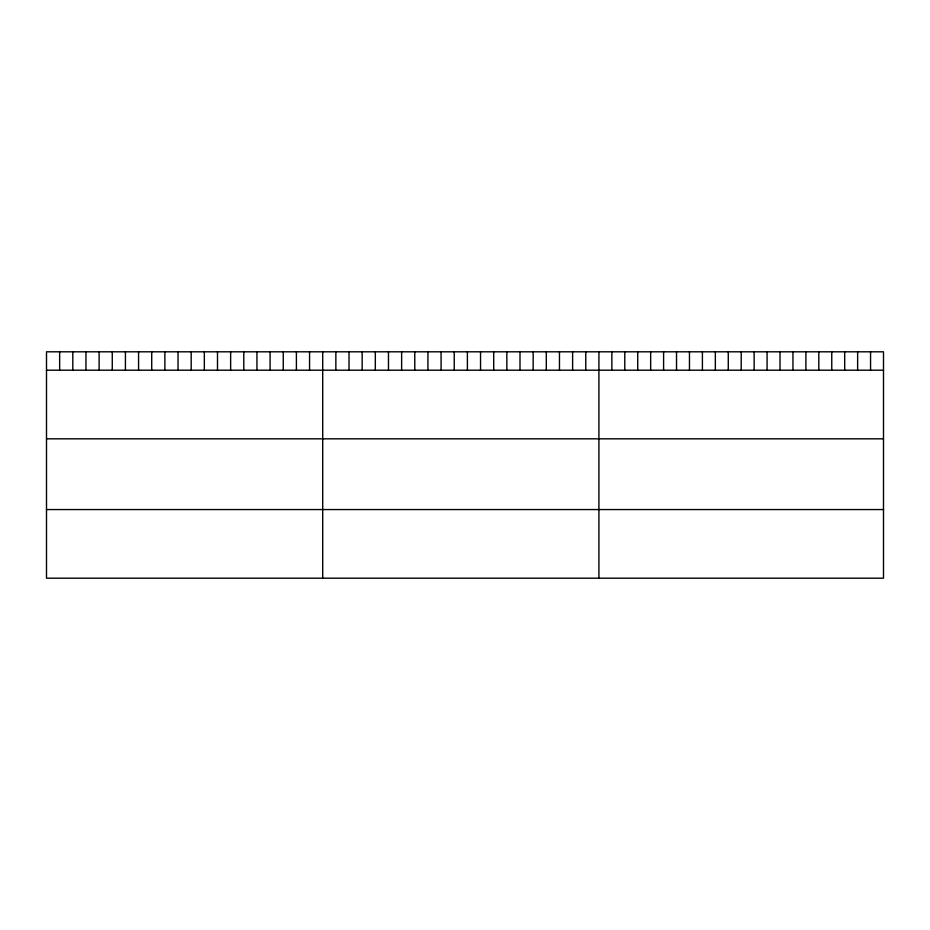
<?xml version="1.0" encoding="UTF-8"?>
<svg xmlns="http://www.w3.org/2000/svg" width="930" height="930" viewBox="0 0 930 930"><rect width="100%" height="100%" fill="white"/><g stroke="black" fill="none" stroke-linecap="round" stroke-linejoin="round"><path stroke-width="1.4" d="M883.5 370.198L883.5 578.193L46.5 578.193L46.5 351.807L883.5 351.807L883.5 370.198L46.5 370.198M46.5 438.832L883.5 438.832M46.5 509.559L883.5 509.559M870.561 351.807L870.561 370.198M857.634 351.807L857.634 370.198M844.696 351.807L844.696 370.198M831.757 351.807L831.757 370.198M818.819 351.807L818.819 370.198M805.892 351.807L805.892 370.198M792.953 351.807L792.953 370.198M780.014 351.807L780.014 370.198M767.076 351.807L767.076 370.198M754.149 351.807L754.149 370.198M741.21 351.807L741.21 370.198M728.271 351.807L728.271 370.198M715.344 351.807L715.344 370.198M702.406 351.807L702.406 370.198M689.467 351.807L689.467 370.198M676.529 351.807L676.529 370.198M663.602 351.807L663.602 370.198M650.663 351.807L650.663 370.198M637.724 351.807L637.724 370.198M624.786 351.807L624.786 370.198M611.859 351.807L611.859 370.198M598.92 351.807L598.92 578.193M585.772 351.807L585.772 370.198M572.613 351.807L572.613 370.198M559.465 351.807L559.465 370.198M546.305 351.807L546.305 370.198M533.157 351.807L533.157 370.198M519.998 351.807L519.998 370.198M506.85 351.807L506.85 370.198M493.702 351.807L493.702 370.198M480.543 351.807L480.543 370.198M467.395 351.807L467.395 370.198M454.235 351.807L454.235 370.198M441.087 351.807L441.087 370.198M427.928 351.807L427.928 370.198M414.78 351.807L414.78 370.198M401.632 351.807L401.632 370.198M388.473 351.807L388.473 370.198M375.325 351.807L375.325 370.198M362.165 351.807L362.165 370.198M349.017 351.807L349.017 370.198M335.858 351.807L335.858 370.198M322.71 351.807L322.71 578.193M309.562 351.807L309.562 370.198M296.403 351.807L296.403 370.198M283.255 351.807L283.255 370.198M270.095 351.807L270.095 370.198M256.947 351.807L256.947 370.198M243.788 351.807L243.788 370.198M230.64 351.807L230.64 370.198M217.492 351.807L217.492 370.198M204.333 351.807L204.333 370.198M191.185 351.807L191.185 370.198M178.025 351.807L178.025 370.198M164.877 351.807L164.877 370.198M151.718 351.807L151.718 370.198M138.57 351.807L138.57 370.198M125.422 351.807L125.422 370.198M112.263 351.807L112.263 370.198M99.115 351.807L99.115 370.198M85.955 351.807L85.955 370.198M72.807 351.807L72.807 370.198M59.648 351.807L59.648 370.198"/></g></svg>
